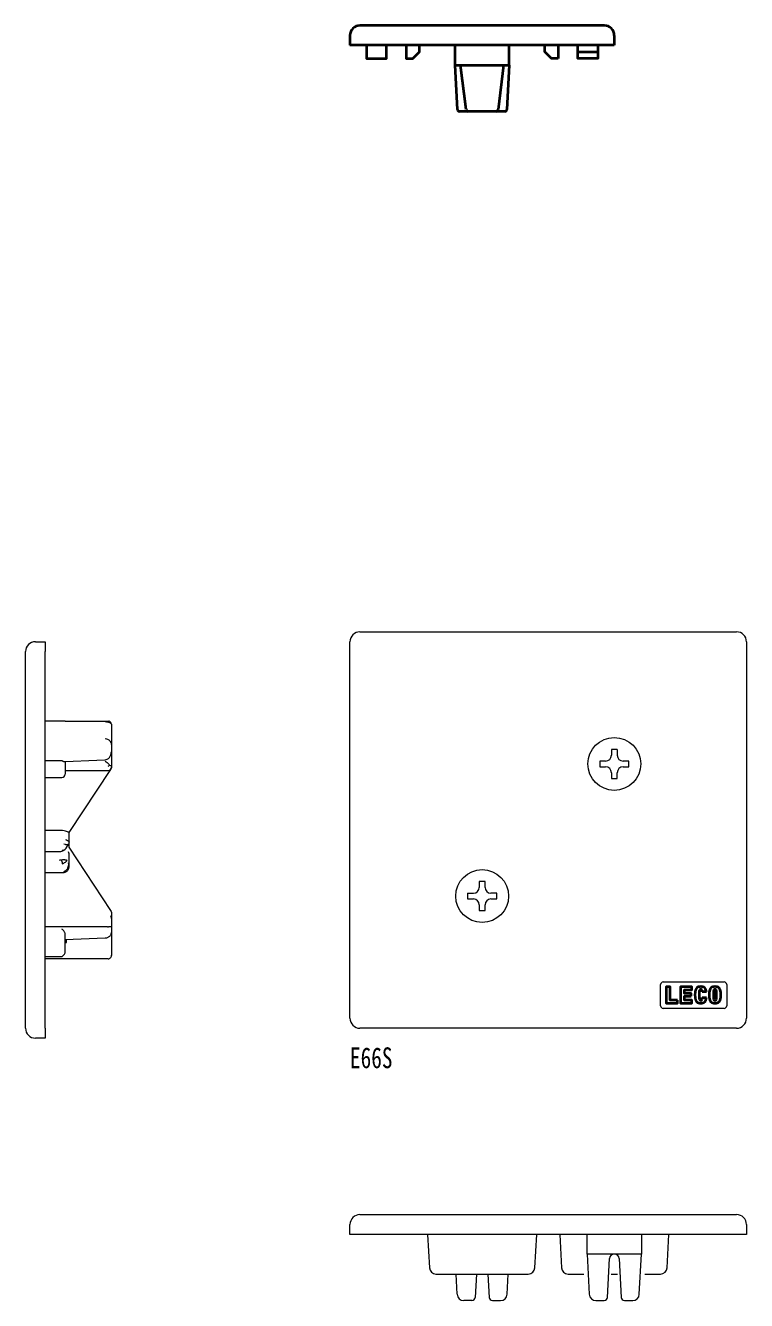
# Model space of a CAD drawing. Units: millimetres on the paper. Extents: x -596 to 409, y -360 to 41.
# Drawn here: x -493.6 to -384.5, y -360.5 to -167.5 of the extents above; entities that cross this region are included whole.
import ezdxf
from ezdxf.enums import TextEntityAlignment as Align

# ---------------------------------------------------------------- set-up
doc = ezdxf.new("R2010")
doc.units = ezdxf.units.MM
doc.layers.add('0-0', color=7, linetype='Continuous', lineweight=18)
doc.styles.add('ＭＳ ゴシック', font='')
doc.styles.get('ＭＳ ゴシック').set_extended_font_data('MS Gothic')

msp = doc.modelspace()

# ---------------------------------------------------------------- linework, layer by layer
at = {"layer": '0-0', "lineweight": 40}
for p, q in [((-406, -167.5), (-443, -167.5)), ((-444.5, -169), (-444.5, -170.5)), ((-404.5, -169), (-404.5, -170.5)), ((-404.5, -170.5), (-444.5, -170.5)), ((-413, -170.5), (-413, -172.5)), ((-410, -171.5), (-407, -171.5)), ((-426.9, -180.238), (-427.753, -173.5)), ((-421.247, -173.5), (-422.1, -180.238)), ((-420.4, -173.5), (-420.752, -180.216)), ((-421.052, -180.5), (-427.948, -180.5)), ((-390.568, -313.753), (-391.192, -313.753)), ((-391.189, -314.635), (-390.552, -314.635))]:
    msp.add_line(p, q, dxfattribs=at)
at = {"layer": '0-0'}
for p, q in [((-443, -259.282), (-386, -259.282)), ((-493.602, -319.282), (-493.602, -262.282)), ((-492.102, -260.782), (-490.602, -260.782)), ((-490.602, -260.782), (-490.602, -262.282)), ((-490.602, -319.282), (-490.602, -262.282)), ((-444.5, -317.782), (-444.5, -260.782)), ((-384.5, -260.782), (-384.5, -317.782)), ((-487.615, -272.782), (-490.602, -272.782)), ((-487.615, -272.782), (-481.576, -272.782)), ((-481.576, -272.782), (-481.102, -272.782)), ((-481.102, -272.782), (-481.012, -272.791)), ((-480.602, -277.432), (-480.602, -279.622)), ((-404.06, -277.082), (-404.06, -277.962)), ((-490.602, -278.779), (-488.102, -278.779)), ((-487.749, -278.909), (-487.615, -278.909)), ((-487.602, -278.909), (-487.602, -280.812)), ((-487.596, -278.908), (-482.831, -278.732)), ((-482.812, -278.731), (-481.539, -278.636)), ((-480.602, -279.752), (-480.602, -279.831)), ((-480.602, -279.831), (-480.602, -279.854)), ((-490.602, -281.312), (-488.102, -281.312)), ((-487.602, -280.252), (-481.102, -280.252)), ((-486.99, -289.668), (-480.683, -280.105)), ((-487.99, -289.368), (-490.602, -289.368)), ((-487.47, -292.023), (-487.073, -291.422)), ((-487.075, -291.424), (-487.073, -291.422)), ((-486.99, -291.142), (-486.99, -289.667)), ((-480.681, -301.462), (-486.99, -291.896)), ((-486.99, -294.678), (-486.99, -293.203)), ((-490.602, -295.737), (-487.99, -295.737)), ((-426.7, -298.842), (-425.82, -298.842)), ((-480.652, -301.578), (-480.695, -301.584)), ((-480.652, -302.453), (-480.695, -302.291)), ((-480.602, -301.734), (-480.603, -301.693)), ((-480.602, -301.734), (-480.602, -302.74)), ((-481.182, -303.934), (-490.602, -303.934)), ((-481.182, -303.934), (-481.102, -303.932)), ((-480.602, -303.92), (-480.602, -304.641)), ((-480.602, -304.641), (-480.602, -304.771)), ((-480.602, -304.771), (-480.602, -308.282)), ((-487.602, -305.702), (-487.602, -304.995)), ((-487.602, -307.753), (-487.602, -305.702)), ((-487.596, -305.848), (-481.557, -305.624)), ((-487.402, -306.287), (-487.402, -305.841)), ((-490.602, -308.445), (-488.102, -308.445)), ((-482.849, -308.782), (-490.602, -308.782)), ((-488.102, -308.445), (-488.077, -308.445)), ((-481.576, -308.782), (-482.849, -308.782)), ((-481.102, -308.782), (-481.576, -308.782)), ((-480.608, -308.362), (-480.604, -308.332)), ((-480.604, -308.331), (-480.606, -308.249)), ((-397.1, -312.282), (-387.9, -312.282)), ((-397.5, -315.882), (-397.5, -312.682)), ((-387.5, -312.682), (-387.5, -315.882)), ((-387.9, -316.282), (-397.1, -316.282)), ((-386, -319.282), (-443, -319.282)), ((-443, -347.5), (-386, -347.5)), ((-432.75, -350.5), (-432.485, -355.552)), ((-416.515, -355.552), (-416.25, -350.5)), ((-412.75, -350.5), (-412.485, -355.552)), ((-408.6, -353.5), (-408.6, -350.5)), ((-400.4, -350.5), (-400.4, -353.5)), ((-396.515, -355.552), (-396.25, -350.5)), ((-408.6, -353.5), (-408.283, -359.552)), ((-405.542, -360.026), (-405.235, -354.163)), ((-403.765, -354.163), (-403.458, -360.026)), ((-431.487, -356.5), (-417.513, -356.5)), ((-428.283, -359.552), (-428.443, -356.5)), ((-425.357, -356.5), (-425.542, -360.026)), ((-423.643, -356.5), (-423.458, -360.026)), ((-420.717, -359.552), (-420.557, -356.5)), ((-411.487, -356.5), (-409.1, -356.5)), ((-405, -356.5), (-404, -356.5)), ((-399.9, -356.5), (-397.513, -356.5)), ((-426.041, -360.5), (-427.284, -360.5)), ((-422.959, -360.5), (-421.716, -360.5)), ((-407.284, -360.5), (-406.041, -360.5)), ((-402.959, -360.5), (-401.716, -360.5))]:
    msp.add_line(p, q, dxfattribs=at)
at = {"layer": '0-0', "lineweight": 40}
for points in [[(-442, -170.5), (-442, -172.5), (-439, -172.5), (-439, -170.5)], [(-436, -170.5), (-436, -172.5), (-435, -172.5), (-434, -171.5), (-434, -170.5)], [(-428.248, -180.216), (-428.6, -173.5), (-428.6, -170.5)], [(-428.6, -173.5), (-420.4, -173.5), (-420.4, -170.5)], [(-413, -172.5), (-414, -172.5), (-415, -171.5), (-415, -170.5)], [(-407, -170.5), (-407, -172.5), (-410, -172.5), (-410, -170.5)]]:
    msp.add_lwpolyline(points, dxfattribs=at)
at = {"layer": '0-0'}
for points in [[(-480.606, -273.248), (-480.627, -273.202), (-480.691, -273.135), (-480.731, -273.108), (-480.773, -273.084), (-480.816, -273.063), (-480.858, -273.046), (-481, -272.999), (-481.166, -272.962), (-481.351, -272.938), (-481.549, -272.929)], [(-480.606, -273.249), (-480.626, -273.158), (-480.656, -273.085), (-480.689, -273.028), (-480.72, -272.985), (-480.747, -272.953), (-480.767, -272.932), (-480.774, -272.924), (-480.789, -272.908), (-480.816, -272.881), (-480.858, -272.85), (-480.922, -272.817), (-481.012, -272.791)], [(-480.602, -273.282), (-480.602, -276.486), (-480.602, -277.432), (-480.611, -277.432), (-480.612, -277.432)], [(-481.549, -275.427), (-481.357, -275.459), (-481.174, -275.529), (-481.005, -275.635), (-480.954, -275.679), (-480.905, -275.726), (-480.859, -275.776), (-480.775, -275.89), (-480.693, -276.046), (-480.628, -276.245), (-480.602, -276.486)], [(-481.539, -278.636), (-481.378, -278.609), (-481.243, -278.56), (-481.133, -278.501), (-481.047, -278.44), (-480.958, -278.361), (-480.887, -278.281), (-480.829, -278.204), (-480.774, -278.116), (-480.724, -278.014), (-480.679, -277.898), (-480.642, -277.762), (-480.617, -277.606), (-480.612, -277.432)], [(-404.06, -277.082), (-404.94, -277.082), (-404.94, -277.962)], [(-488.102, -278.779), (-488.09, -278.781), (-488.079, -278.785), (-488.042, -278.805), (-488.003, -278.827), (-487.947, -278.855), (-487.897, -278.877), (-487.852, -278.892), (-487.811, -278.902), (-487.766, -278.908), (-487.749, -278.909)], [(-480.876, -279.451), (-480.937, -279.387), (-480.998, -279.325), (-481.053, -279.274), (-481.1, -279.233), (-481.154, -279.187), (-481.263, -279.101), (-481.395, -279.009), (-481.549, -278.916)], [(-481.102, -279.64), (-480.986, -279.553), (-480.876, -279.451)], [(-480.876, -279.451), (-480.758, -279.498), (-480.733, -279.51), (-480.709, -279.522), (-480.687, -279.534), (-480.668, -279.545), (-480.64, -279.564), (-480.614, -279.589), (-480.602, -279.622), (-480.602, -279.752)], [(-405.82, -278.842), (-406.7, -278.842), (-406.7, -279.722), (-405.82, -279.722)], [(-403.18, -279.722), (-402.3, -279.722), (-402.3, -278.842), (-403.18, -278.842)], [(-480.685, -280.107), (-480.642, -280.029), (-480.615, -279.947), (-480.606, -279.899), (-480.604, -279.874), (-480.602, -279.853)], [(-404.94, -280.602), (-404.94, -281.482), (-404.06, -281.482), (-404.06, -280.602)], [(-487.567, -289.434), (-487.773, -289.385), (-487.99, -289.368)], [(-486.99, -289.667), (-487.007, -289.649), (-487.06, -289.621), (-487.146, -289.585), (-487.262, -289.54), (-487.404, -289.489), (-487.567, -289.434)], [(-487.778, -291.381), (-487.612, -291.43), (-487.533, -291.45), (-487.456, -291.465), (-487.383, -291.476), (-487.316, -291.482), (-487.254, -291.483), (-487.199, -291.479), (-487.173, -291.475), (-487.148, -291.469), (-487.124, -291.461), (-487.102, -291.449), (-487.084, -291.434), (-487.082, -291.432), (-487.075, -291.424)], [(-487.567, -290.707), (-487.394, -290.772), (-487.244, -290.847), (-487.125, -290.929), (-487.105, -290.946), (-487.087, -290.963), (-487.07, -290.98), (-487.055, -290.997), (-487.041, -291.014), (-487.016, -291.051), (-486.997, -291.093), (-486.99, -291.137)], [(-487.075, -291.422), (-487.039, -291.362), (-487.012, -291.294), (-486.995, -291.219), (-486.991, -291.139)], [(-486.99, -291.897), (-486.99, -291.176), (-486.99, -291.142)], [(-490.602, -292.555), (-488.456, -292.555), (-488.359, -292.552), (-488.263, -292.541), (-488.08, -292.501)], [(-488.08, -292.501), (-487.941, -292.447), (-487.834, -292.388), (-487.753, -292.331), (-487.694, -292.283), (-487.624, -292.216), (-487.547, -292.128), (-487.523, -292.097), (-487.467, -292.019)], [(-487.47, -292.023), (-487.473, -292.027), (-487.505, -292.073), (-487.538, -292.115), (-487.572, -292.152), (-487.642, -292.219), (-487.717, -292.276), (-487.794, -292.323), (-487.912, -292.375), (-488.031, -292.406), (-488.032, -292.41), (-488.032, -292.415), (-488.033, -292.419), (-488.034, -292.424), (-488.035, -292.429), (-488.036, -292.434), (-488.037, -292.439), (-488.038, -292.444), (-488.039, -292.449), (-488.041, -292.453), (-488.042, -292.458), (-488.044, -292.463), (-488.046, -292.467), (-488.048, -292.471), (-488.05, -292.476), (-488.053, -292.479), (-488.055, -292.483), (-488.058, -292.487), (-488.061, -292.49), (-488.064, -292.493), (-488.068, -292.495), (-488.072, -292.498), (-488.075, -292.499), (-488.08, -292.501)], [(-486.99, -291.896), (-487.017, -291.891), (-487.083, -291.898)], [(-486.99, -293.203), (-487.013, -292.904), (-487.083, -292.605)], [(-488.456, -293.823), (-488.336, -293.815), (-488.223, -293.79), (-488.213, -293.807), (-488.203, -293.825), (-488.193, -293.842), (-488.184, -293.86), (-488.175, -293.878), (-488.166, -293.896), (-488.157, -293.915), (-488.149, -293.933), (-488.141, -293.952), (-488.133, -293.97), (-488.126, -293.989), (-488.119, -294.008), (-488.112, -294.027), (-488.105, -294.046), (-488.099, -294.065), (-488.092, -294.084), (-488.087, -294.104), (-488.081, -294.123), (-488.076, -294.143), (-488.071, -294.162), (-488.066, -294.182), (-488.062, -294.201), (-488.057, -294.221), (-488.053, -294.241), (-488.05, -294.261), (-488.046, -294.281), (-488.043, -294.301), (-488.04, -294.321), (-488.038, -294.341), (-488.035, -294.361), (-488.033, -294.381), (-488.031, -294.401)], [(-488.223, -293.79), (-488.081, -293.772), (-487.941, -293.763), (-487.894, -293.762), (-487.849, -293.762), (-487.804, -293.762), (-487.759, -293.764), (-487.716, -293.767), (-487.674, -293.771), (-487.591, -293.782), (-487.499, -293.801), (-487.435, -293.82), (-487.373, -293.845), (-487.316, -293.878)], [(-488.031, -294.401), (-487.912, -294.341), (-487.794, -294.276), (-487.679, -294.206), (-487.572, -294.132), (-487.516, -294.09), (-487.462, -294.045), (-487.412, -293.998), (-487.393, -293.979), (-487.373, -293.957), (-487.353, -293.933), (-487.334, -293.906), (-487.316, -293.878)], [(-487.778, -295.558), (-487.601, -295.476), (-487.439, -295.356), (-487.298, -295.202), (-487.257, -295.144), (-487.22, -295.083), (-487.186, -295.019), (-487.128, -294.879), (-487.081, -294.699), (-487.06, -294.48), (-487.083, -294.231)], [(-487.622, -295.679), (-487.507, -295.631), (-487.41, -295.573), (-487.33, -295.51), (-487.265, -295.447), (-487.199, -295.367), (-487.152, -295.296), (-487.114, -295.228), (-487.082, -295.16), (-487.056, -295.091), (-487.033, -295.016), (-487.01, -294.917), (-486.994, -294.793), (-486.99, -294.676), (-486.991, -294.645)], [(-486.99, -294.664), (-487.008, -294.479), (-487.037, -294.358), (-487.083, -294.231)], [(-487.99, -295.737), (-487.927, -295.736), (-487.827, -295.726), (-487.729, -295.708), (-487.638, -295.684), (-487.622, -295.679)], [(-424.06, -297.962), (-424.06, -297.082), (-424.94, -297.082), (-424.94, -297.962)], [(-426.7, -298.842), (-426.7, -299.722), (-425.82, -299.722)], [(-423.18, -299.722), (-422.3, -299.722), (-422.3, -298.842), (-423.18, -298.842)], [(-424.94, -300.602), (-424.94, -301.482), (-424.06, -301.482), (-424.06, -300.602)], [(-480.602, -302.74), (-480.602, -303.92), (-480.61, -303.926), (-480.633, -303.93), (-480.648, -303.932), (-480.665, -303.933), (-480.683, -303.933), (-480.703, -303.934), (-480.766, -303.934), (-480.842, -303.932), (-480.936, -303.93), (-481.047, -303.931)], [(-480.603, -301.693), (-480.604, -301.685), (-480.605, -301.676), (-480.606, -301.666), (-480.608, -301.655), (-480.617, -301.613), (-480.628, -301.572), (-480.644, -301.532), (-480.685, -301.458)], [(-480.603, -301.693), (-480.604, -301.689), (-480.609, -301.653), (-480.616, -301.625), (-480.624, -301.604), (-480.633, -301.59), (-480.64, -301.584), (-480.652, -301.578)], [(-480.652, -302.453), (-480.632, -302.535), (-480.627, -302.56), (-480.621, -302.585), (-480.616, -302.61), (-480.606, -302.67), (-480.602, -302.74)], [(-487.602, -304.995), (-487.611, -304.919), (-487.64, -304.832), (-487.686, -304.739), (-487.748, -304.641), (-487.824, -304.543), (-487.91, -304.45), (-488.004, -304.363), (-488.102, -304.287)], [(-481.557, -305.624), (-481.495, -305.62), (-481.395, -305.607), (-481.297, -305.585), (-481.202, -305.555), (-481.109, -305.517), (-481.022, -305.47), (-480.94, -305.415), (-480.865, -305.353), (-480.798, -305.284), (-480.741, -305.21), (-480.693, -305.131), (-480.655, -305.049), (-480.627, -304.965), (-480.61, -304.88), (-480.602, -304.794), (-480.602, -304.771)], [(-481.102, -303.932), (-481.1, -303.932), (-481.097, -303.932), (-481.095, -303.932), (-481.093, -303.932), (-481.09, -303.932), (-481.088, -303.931), (-481.086, -303.931), (-481.084, -303.931), (-481.081, -303.931), (-481.079, -303.931), (-481.077, -303.931), (-481.074, -303.931), (-481.072, -303.931), (-481.07, -303.931), (-481.067, -303.931), (-481.065, -303.931), (-481.063, -303.931), (-481.061, -303.931), (-481.058, -303.931), (-481.056, -303.931), (-481.054, -303.931), (-481.051, -303.931), (-481.049, -303.931), (-481.047, -303.931)], [(-487.602, -306.291), (-487.601, -306.291), (-487.601, -306.291), (-487.6, -306.291), (-487.6, -306.291), (-487.599, -306.291), (-487.599, -306.291), (-487.598, -306.291), (-487.597, -306.291), (-487.597, -306.291), (-487.596, -306.291), (-487.596, -306.291), (-487.595, -306.291), (-487.595, -306.291), (-487.594, -306.291), (-487.594, -306.291), (-487.593, -306.291), (-487.593, -306.291), (-487.592, -306.291), (-487.591, -306.291), (-487.591, -306.291), (-487.59, -306.291), (-487.59, -306.291), (-487.589, -306.291), (-487.589, -306.291)], [(-487.589, -306.291), (-487.581, -306.291), (-487.573, -306.29), (-487.565, -306.29), (-487.558, -306.29), (-487.55, -306.29), (-487.542, -306.29), (-487.534, -306.29), (-487.526, -306.289), (-487.519, -306.289), (-487.511, -306.289), (-487.503, -306.289), (-487.495, -306.289), (-487.487, -306.289), (-487.48, -306.288), (-487.472, -306.288), (-487.464, -306.288), (-487.456, -306.288), (-487.449, -306.288), (-487.441, -306.287), (-487.433, -306.287), (-487.425, -306.287), (-487.417, -306.287), (-487.41, -306.287), (-487.402, -306.287)], [(-488.077, -308.445), (-488.064, -308.434), (-488.039, -308.414), (-488.001, -308.382), (-487.952, -308.338), (-487.862, -308.247), (-487.777, -308.145), (-487.721, -308.066), (-487.673, -307.984), (-487.625, -307.876), (-487.615, -307.842)], [(-487.615, -307.842), (-487.607, -307.808), (-487.602, -307.753)], [(-481.102, -308.782), (-481.004, -308.773), (-480.91, -308.744)], [(-480.91, -308.744), (-480.824, -308.698), (-480.748, -308.636)], [(-480.748, -308.636), (-480.686, -308.56), (-480.64, -308.474), (-480.611, -308.38), (-480.604, -308.331)], [(-480.605, -308.253), (-480.603, -308.262), (-480.602, -308.282)], [(-490.602, -319.282), (-490.602, -320.782), (-492.102, -320.782)], [(-384.5, -349), (-384.5, -350.5), (-444.5, -350.5), (-444.5, -349)], [(-400.717, -359.552), (-400.4, -353.5), (-408.6, -353.5)]]:
    msp.add_lwpolyline(points, dxfattribs=at)
at = {"layer": '0-0', "lineweight": 40}
for points in [[(-394.943, -315.034), (-396.047, -315.034), (-396.047, -313.021), (-396.658, -313.021), (-396.658, -315.471), (-394.943, -315.471)], [(-392.862, -314.436), (-392.862, -314.026), (-393.863, -314.026), (-393.863, -313.458), (-392.756, -313.458), (-392.756, -313.021), (-394.472, -313.021), (-394.472, -315.471), (-392.756, -315.471), (-392.756, -315.034), (-393.863, -315.034), (-393.863, -314.436)]]:
    msp.add_lwpolyline(points, close=True, dxfattribs=at)
at = {"layer": '0-0'}
for centre in [(-404.5, -279.282), (-424.5, -299.282)]:
    msp.add_circle(centre, 4, dxfattribs=at)
at = {"layer": '0-0', "lineweight": 40}
for centre, radius, start, end in [((-443, -169), 1.5, 90, 180), ((-406, -169), 1.5, 0, 90), ((-427.948, -180.2), 0.3, 183, 270), ((-426.603, -180.2), 0.3, 187.21095, 270), ((-422.397, -180.2), 0.3, 270, 352.78905), ((-421.052, -180.2), 0.3, 270, 357), ((-389.43, -314.246), 2.879, 164.216, 195.784), ((-391.551, -313.688), 0.687, 106.2291, 160.88188), ((-391.417, -314.311), 1.323, 75.73071, 104.26929), ((-384.345, -314.246), 7.311, 176.78919, 183.21081), ((-390.534, -313.837), 1.112, 164.64474, 180.71922), ((-391.417, -313.607), 0.199, 18.78093, 161.21907), ((-392.3, -313.837), 1.112, 4.35281, 15.35526), ((-391.283, -313.688), 0.687, 19.11812, 73.7709), ((-393.404, -314.246), 2.879, 9.86632, 15.784), ((-387.283, -314.246), 2.879, 164.216, 195.784), ((-389.404, -313.688), 0.687, 106.2291, 160.88188), ((-389.27, -314.311), 1.323, 75.73071, 104.26929), ((-382.198, -314.246), 7.311, 176.78919, 183.21081), ((-388.386, -313.837), 1.112, 164.64474, 180.71922), ((-389.27, -313.607), 0.199, 18.78093, 161.21907), ((-390.153, -313.837), 1.112, 359.28078, 15.35526), ((-396.342, -314.246), 7.311, 356.78919, 3.21081), ((-389.135, -313.688), 0.687, 19.11812, 73.7709), ((-391.257, -314.246), 2.879, 344.216, 15.784), ((-391.551, -314.804), 0.687, 199.11812, 253.7709), ((-391.417, -314.181), 1.323, 255.73071, 284.26929), ((-390.534, -314.655), 1.112, 179.28078, 195.35526), ((-391.417, -314.885), 0.199, 198.78093, 341.21907), ((-392.3, -314.655), 1.112, 344.64474, 1.00008), ((-391.283, -314.804), 0.687, 286.2291, 340.88188), ((-393.404, -314.246), 2.879, 344.216, 352.22376), ((-389.404, -314.804), 0.687, 199.11812, 253.7709), ((-389.27, -314.181), 1.323, 255.73071, 284.26929), ((-388.386, -314.655), 1.112, 179.28078, 195.35526), ((-389.27, -314.885), 0.199, 198.78093, 341.21907), ((-390.153, -314.655), 1.112, 344.64474, 0.71922), ((-389.135, -314.804), 0.687, 286.2291, 340.88188)]:
    msp.add_arc(centre, radius, start, end, dxfattribs=at)
at = {"layer": '0-0'}
for centre, radius, start, end in [((-443, -260.782), 1.5, 90, 180), ((-386, -260.782), 1.5, 0, 90), ((-492.102, -262.282), 1.5, 90, 180), ((-487.615, -278.409), 0.5, 270, 272.12229), ((-482.849, -278.232), 0.5, 272.12229, 274.23877), ((-481.102, -279.752), 0.5, 270, 0), ((-405.82, -277.962), 0.88, 270, 0), ((-405.82, -280.602), 0.88, 0, 90), ((-403.18, -277.962), 0.88, 180, 270), ((-403.18, -280.602), 0.88, 90, 180), ((-488.102, -280.812), 0.5, 270, 360), ((-425.82, -297.962), 0.88, 270, 0), ((-423.18, -297.962), 0.88, 180, 270), ((-425.82, -300.602), 0.88, 0, 90), ((-423.18, -300.602), 0.88, 90, 180), ((-487.615, -305.348), 0.5, 271.50051, 272.12229), ((-397.1, -312.682), 0.4, 90, 180), ((-387.9, -312.682), 0.4, 0, 90), ((-397.1, -315.882), 0.4, 180, 270), ((-387.9, -315.882), 0.4, 270, 0), ((-443, -317.782), 1.5, 180, 270), ((-386, -317.782), 1.5, 270, 0), ((-492.102, -319.282), 1.5, 180, 270), ((-443, -349), 1.5, 90, 180), ((-386, -349), 1.5, 0, 90), ((-404.536, -354.2), 0.7, 90, 177), ((-404.464, -354.2), 0.7, 3, 90), ((-431.487, -355.5), 1, 183, 270), ((-417.513, -355.5), 1, 270, 357), ((-411.487, -355.5), 1, 183, 270), ((-397.513, -355.5), 1, 270, 357), ((-427.284, -359.5), 1, 183, 270), ((-426.041, -360), 0.5, 270, 357), ((-422.959, -360), 0.5, 183, 270), ((-421.716, -359.5), 1, 270, 357), ((-407.284, -359.5), 1, 183, 270), ((-406.041, -360), 0.5, 270, 357), ((-402.959, -360), 0.5, 183, 270), ((-401.716, -359.5), 1, 270, 357)]:
    msp.add_arc(centre, radius, start, end, dxfattribs=at)

# ---------------------------------------------------------------- texts
at = {"layer": '0-0', "style": 'ＭＳ ゴシック', "width": 0.75}
msp.add_text('E66S', height=3.152, dxfattribs=at).set_placement((-444.5, -326.282), align=Align.BOTTOM_LEFT)

doc.saveas('drawing.dxf')
